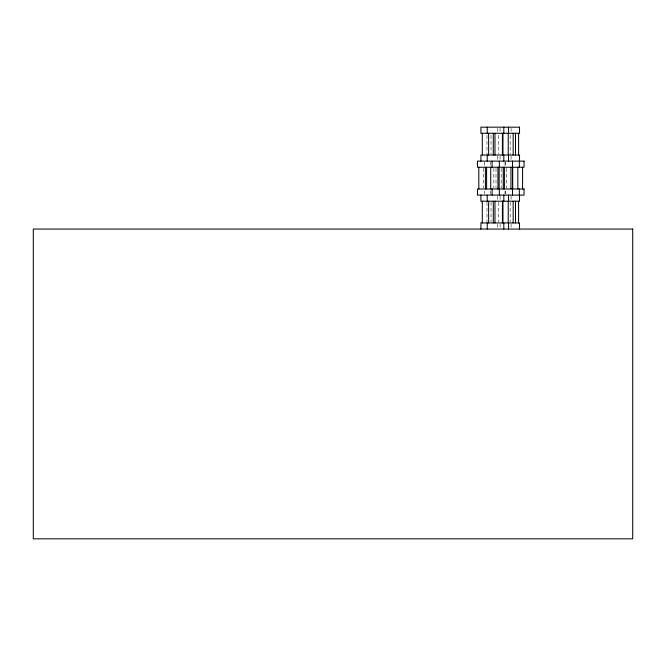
<?xml version="1.0" encoding="UTF-8"?>
<svg xmlns="http://www.w3.org/2000/svg" width="666" height="666" viewBox="0 0 666 666"><rect width="100%" height="100%" fill="white"/><g stroke="black" fill="none" stroke-linecap="round" stroke-linejoin="round"><path stroke-width="0.5" stroke-dasharray="3.33 2.5" d="M511.08 128.188L511.08 132.268M511.08 156.035L511.08 160.115M511.08 196.112L511.08 200.183M511.08 223.959L511.08 228.03M510.156 135.356L510.156 153.988M510.156 202.239L510.156 221.903M506.426 168.282L506.426 187.945M505.253 162.154L505.253 165.21M505.253 191.017L505.253 194.072M505.028 162.154L505.028 165.21M505.028 191.017L505.028 194.072M501.19 168.282L501.19 187.945M500.099 128.188L500.099 132.268M500.099 156.035L500.099 160.115M500.099 196.112L500.099 200.183M500.099 223.959L500.099 228.03M498.484 135.356L498.484 153.988M498.484 202.239L498.484 221.903M497.502 128.188L497.502 132.268M497.502 156.035L497.502 160.115M497.502 196.112L497.502 200.183M497.502 223.959L497.502 228.03M495.995 168.282L495.995 187.945M493.822 168.282L493.822 187.945M491.017 135.356L491.017 153.988M491.017 202.239L491.017 221.903M490.659 162.154L490.659 165.21M490.659 191.017L490.659 194.072M486.979 135.356L486.979 153.988M486.979 202.239L486.979 221.903M484.69 162.154L484.69 165.21M484.69 191.017L484.69 194.072M483.333 168.282L483.333 187.945"/><path stroke-width="1" d="M522.569 167.249L522.569 188.977M519.522 161.13L519.522 155.02L480.91 155.02L480.91 161.13M519.522 195.088L519.522 201.207L480.91 201.207L480.91 195.088M519.522 229.054L519.522 222.935L480.91 222.935L480.91 229.054M519.33 161.13L519.33 167.249M519.33 188.977L519.33 195.088M518.598 133.283L518.598 155.02M518.598 201.207L518.598 222.935M517.84 167.249L517.84 188.977M515.509 133.283L515.509 155.02M515.509 201.207L515.509 222.935M513.178 133.283L513.178 155.02M513.178 201.207L513.178 222.935M512.703 167.249L512.703 188.977M512.504 161.13L512.504 195.088M510.955 167.249L510.955 188.977M508.541 127.173L508.541 133.283M508.541 155.02L508.541 161.13M508.541 195.088L508.541 201.207M508.541 222.935L508.541 229.054M508.233 133.283L508.233 155.02M508.233 201.207L508.233 222.935M504.395 167.249L504.395 188.977M503.821 127.173L503.821 133.283M503.821 155.02L503.821 161.13M503.821 195.088L503.821 201.207M503.821 222.935L503.821 229.054M503.246 167.249L503.246 188.977M502.963 133.283L502.963 155.02M502.963 201.207L502.963 222.935M502.43 133.283L502.43 155.02M502.43 201.207L502.43 222.935M499.333 161.13L499.333 167.249M499.333 188.977L499.333 195.088M499.142 167.249L499.142 188.977M497.943 167.249L497.943 188.977M494.963 133.283L494.963 155.02M494.963 201.207L494.963 222.935M493.298 133.283L493.298 155.02M493.298 201.207L493.298 222.935M492.107 161.13L492.107 167.249M492.107 188.977L492.107 195.088M490.717 167.249L490.717 188.977M488.628 133.283L488.628 155.02M488.628 201.207L488.628 222.935M487.229 127.173L487.229 133.283M487.229 155.02L487.229 161.13M487.229 195.088L487.229 201.207M487.229 222.935L487.229 229.054M486.596 167.249L486.596 188.977M485.406 167.249L485.406 188.977M482.309 133.283L482.309 155.02M482.309 201.207L482.309 222.935M478.821 167.249L478.821 188.977M519.522 127.173L480.91 127.173L480.91 133.283L519.522 133.283L519.522 127.173M524.059 161.13L477.464 161.13L477.464 167.249L524.059 167.249L524.059 161.13M524.059 188.977L477.464 188.977L477.464 195.088L524.059 195.088L524.059 188.977M632.7 229.054L33.3 229.054L33.3 538.827L632.7 538.827L632.7 229.054"/></g></svg>
